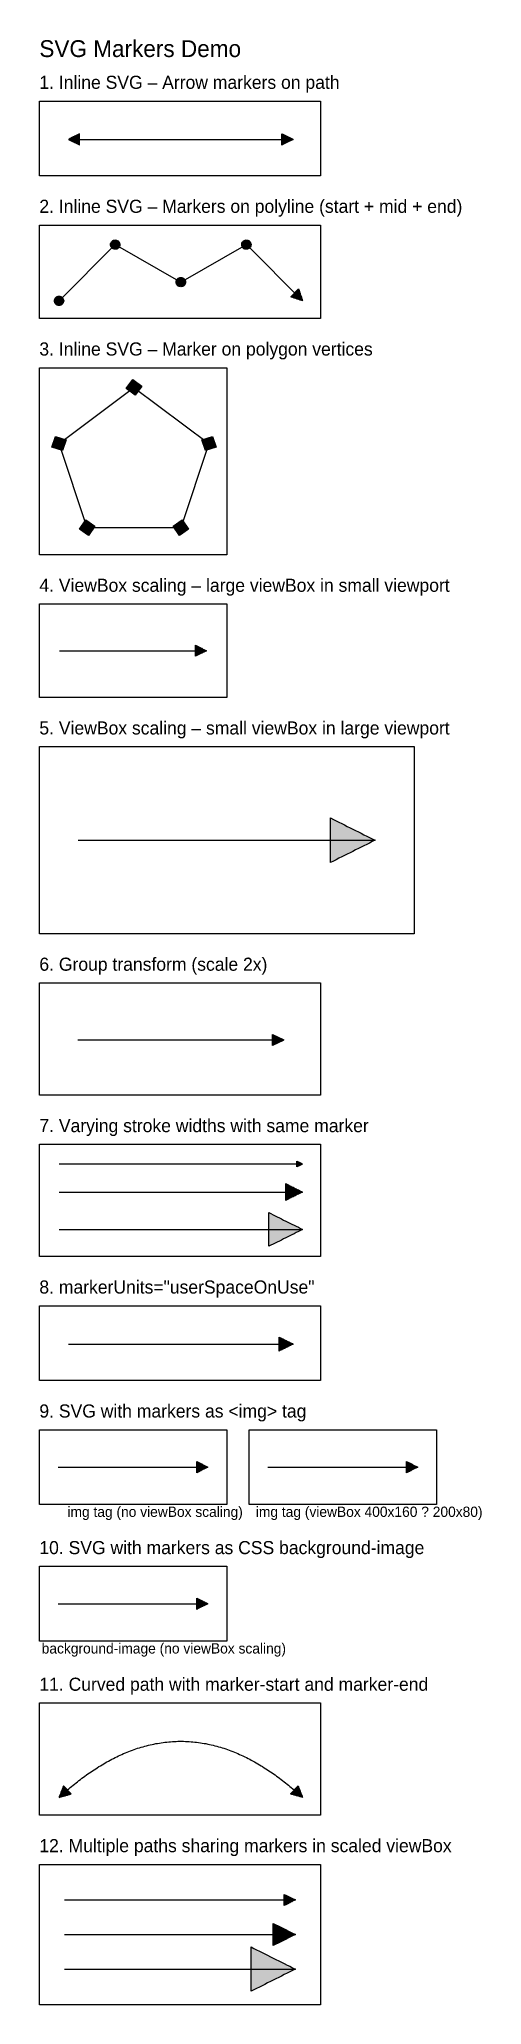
# Model space of a CAD drawing. Extents: x 0 to 472, y 4 to 2104.
import ezdxf

# ---------------------------------------------------------------- set-up
doc = ezdxf.new("R2010")
doc.units = 0

msp = doc.modelspace()

# ---------------------------------------------------------------- hatches: boundary and pattern name
at = {"true_color": 0x4682b4}
for points in [[(43, 2003), (42.2, 2002.6), (41.5, 2002.2), (40.8, 2001.9), (40, 2001.5), (39.2, 2001.1), (38.5, 2000.8), (37.7, 2000.4), (37, 2000), (36.2, 1999.6), (35.5, 1999.2), (34.8, 1998.9), (34, 1998.5), (33.2, 1998.1), (32.5, 1997.8), (31.8, 1997.4), (31, 1997), (31.8, 1996.6), (32.5, 1996.2), (33.2, 1995.9), (34, 1995.5), (34.8, 1995.1), (35.5, 1994.8), (36.2, 1994.4), (37, 1994), (37.7, 1993.6), (38.5, 1993.2), (39.2, 1992.9), (40, 1992.5), (40.8, 1992.1), (41.5, 1991.8), (42.2, 1991.4), (43, 1991)], [(259, 2003), (259.8, 2002.6), (260.5, 2002.2), (261.2, 2001.9), (262, 2001.5), (262.8, 2001.1), (263.5, 2000.8), (264.2, 2000.4), (265, 2000), (265.7, 1999.6), (266.5, 1999.2), (267.2, 1998.9), (268, 1998.5), (268.8, 1998.1), (269.5, 1997.8), (270.2, 1997.4), (271, 1997), (270.2, 1996.6), (269.5, 1996.2), (268.8, 1995.9), (268, 1995.5), (267.2, 1995.1), (266.5, 1994.8), (265.7, 1994.4), (265, 1994), (264.2, 1993.6), (263.5, 1993.2), (262.8, 1992.9), (262, 1992.5), (261.2, 1992.1), (260.5, 1991.8), (259.8, 1991.4), (259, 1991)]]:
    msp.add_hatch(color=256, dxfattribs=at).paths.add_polyline_path(points, flags=0)
at = {"true_color": 0xdc143c}
for points in [[(85.9, 1885.3), (86, 1884.3), (85.9, 1883.3), (85.5, 1882.4), (85, 1881.5), (84.4, 1880.8), (83.6, 1880.2), (82.7, 1879.8), (81.8, 1879.6), (80.8, 1879.5), (79.8, 1879.6), (78.9, 1880), (78, 1880.5), (77.3, 1881.1), (76.7, 1881.9), (76.3, 1882.8), (76.1, 1883.7), (76, 1884.7), (76.1, 1885.7), (76.5, 1886.6), (77, 1887.5), (77.6, 1888.2), (78.4, 1888.8), (79.3, 1889.2), (80.2, 1889.4), (81.2, 1889.5), (82.2, 1889.4), (83.1, 1889), (84, 1888.5), (84.7, 1887.9), (85.3, 1887.1), (85.7, 1886.2)], [(225.9, 1883.7), (225.7, 1882.8), (225.3, 1881.9), (224.7, 1881.1), (224, 1880.5), (223.1, 1880), (222.2, 1879.6), (221.2, 1879.5), (220.2, 1879.6), (219.3, 1879.8), (218.4, 1880.2), (217.6, 1880.8), (217, 1881.5), (216.5, 1882.4), (216.1, 1883.3), (216, 1884.3), (216.1, 1885.3), (216.3, 1886.2), (216.7, 1887.1), (217.3, 1887.9), (218, 1888.5), (218.9, 1889), (219.8, 1889.4), (220.8, 1889.5), (221.8, 1889.4), (222.7, 1889.2), (223.6, 1888.8), (224.4, 1888.2), (225, 1887.5), (225.5, 1886.6), (225.9, 1885.7), (226, 1884.7)], [(156, 1844.5), (155.9, 1843.5), (155.6, 1842.6), (155.2, 1841.7), (154.5, 1841), (153.8, 1840.3), (152.9, 1839.9), (152, 1839.6), (151, 1839.5), (150, 1839.6), (149.1, 1839.9), (148.2, 1840.3), (147.5, 1841), (146.8, 1841.7), (146.4, 1842.6), (146.1, 1843.5), (146, 1844.5), (146.1, 1845.5), (146.4, 1846.4), (146.8, 1847.3), (147.5, 1848), (148.2, 1848.7), (149.1, 1849.1), (150, 1849.4), (151, 1849.5), (152, 1849.4), (152.9, 1849.1), (153.8, 1848.7), (154.5, 1848), (155.2, 1847.3), (155.6, 1846.4), (155.9, 1845.5)], [(24.5, 1828), (25.2, 1827.3), (25.6, 1826.4), (25.9, 1825.5), (26, 1824.5), (25.9, 1823.5), (25.6, 1822.6), (25.2, 1821.7), (24.5, 1821), (23.8, 1820.3), (22.9, 1819.9), (22, 1819.6), (21, 1819.5), (20, 1819.6), (19.1, 1819.9), (18.2, 1820.3), (17.5, 1821), (16.8, 1821.7), (16.4, 1822.6), (16.1, 1823.5), (16, 1824.5), (16.1, 1825.5), (16.4, 1826.4), (16.8, 1827.3), (17.5, 1828), (18.2, 1828.7), (19.1, 1829.1), (20, 1829.4), (21, 1829.5), (22, 1829.4), (22.9, 1829.1), (23.8, 1828.7)], [(276.8, 1837.2), (277, 1836.4), (277.3, 1835.6), (277.6, 1834.8), (277.8, 1834), (278.1, 1833.3), (278.3, 1832.5), (278.6, 1831.7), (278.9, 1830.9), (279.1, 1830.1), (279.4, 1829.3), (279.7, 1828.5), (279.9, 1827.7), (280.2, 1826.9), (280.5, 1826.1), (280.7, 1825.3), (281, 1824.5), (280.2, 1824.8), (279.4, 1825), (278.6, 1825.3), (277.8, 1825.6), (277, 1825.8), (276.2, 1826.1), (275.4, 1826.4), (274.6, 1826.6), (273.8, 1826.9), (273, 1827.2), (272.2, 1827.4), (271.5, 1827.7), (270.7, 1827.9), (269.9, 1828.2), (269.1, 1828.5), (268.3, 1828.7)]]:
    msp.add_hatch(color=256, dxfattribs=at).paths.add_polyline_path(points, flags=0)
at = {"true_color": 0xff8c00}
for points in [[(99.8, 1740.4), (109.4, 1733.2), (102.2, 1723.6), (92.6, 1730.8)], [(13.4, 1668.2), (17.2, 1679.6), (28.6, 1675.8), (24.8, 1664.4)], [(184.8, 1679.6), (188.6, 1668.2), (177.2, 1664.4), (173.4, 1675.8)], [(52.5, 1573.7), (42.7, 1580.5), (49.5, 1590.3), (59.3, 1583.5)], [(159.3, 1580.5), (149.5, 1573.7), (142.7, 1583.5), (152.5, 1590.3)]]:
    msp.add_hatch(color=256, dxfattribs=at).paths.add_polyline_path(points, flags=0)
at = {"true_color": 0x008000}
msp.add_hatch(color=256, dxfattribs=at).paths.add_polyline_path([(166.6, 1456.4), (167.4, 1456), (168.1, 1455.6), (168.8, 1455.3), (169.6, 1454.9), (170.3, 1454.5), (171, 1454.2), (171.8, 1453.8), (172.5, 1453.4), (173.3, 1453.1), (174, 1452.7), (174.7, 1452.3), (175.5, 1452), (176.2, 1451.6), (176.9, 1451.2), (177.7, 1450.9), (178.4, 1450.5), (177.7, 1450.1), (176.9, 1449.8), (176.2, 1449.4), (175.5, 1449), (174.7, 1448.7), (174, 1448.3), (173.3, 1447.9), (172.5, 1447.6), (171.8, 1447.2), (171, 1446.8), (170.3, 1446.5), (169.6, 1446.1), (168.8, 1445.7), (168.1, 1445.4), (167.4, 1445), (166.6, 1444.6)], flags=0)
at = {"true_color": 0x800080}
msp.add_hatch(color=256, dxfattribs=at).paths.add_polyline_path([(310.9, 1271.8), (313.9, 1270.3), (316.8, 1268.8), (319.8, 1267.3), (322.8, 1265.8), (325.7, 1264.3), (328.7, 1262.8), (331.7, 1261.4), (334.6, 1259.9), (337.6, 1258.4), (340.6, 1256.9), (343.6, 1255.4), (346.5, 1253.9), (349.5, 1252.5), (352.5, 1251), (355.4, 1249.5), (358.4, 1248), (355.4, 1246.5), (352.5, 1245), (349.5, 1243.5), (346.5, 1242.1), (343.6, 1240.6), (340.6, 1239.1), (337.6, 1237.6), (334.6, 1236.1), (331.7, 1234.6), (328.7, 1233.1), (325.7, 1231.7), (322.8, 1230.2), (319.8, 1228.7), (316.8, 1227.2), (313.9, 1225.7), (310.9, 1224.2)], flags=0)
at = {"true_color": 0x008080}
msp.add_hatch(color=256, dxfattribs=at).paths.add_polyline_path([(249, 1040.5), (249.8, 1040.1), (250.5, 1039.8), (251.2, 1039.4), (252, 1039), (252.8, 1038.6), (253.5, 1038.2), (254.2, 1037.9), (255, 1037.5), (255.7, 1037.1), (256.5, 1036.8), (257.2, 1036.4), (258, 1036), (258.8, 1035.6), (259.5, 1035.3), (260.2, 1034.9), (261, 1034.5), (260.2, 1034.1), (259.5, 1033.7), (258.8, 1033.4), (258, 1033), (257.2, 1032.6), (256.5, 1032.3), (255.7, 1031.9), (255, 1031.5), (254.2, 1031.1), (253.5, 1030.7), (252.8, 1030.4), (252, 1030), (251.2, 1029.6), (250.5, 1029.3), (249.8, 1028.9), (249, 1028.5)], flags=0)
at = {"true_color": 0x000000}
for points in [[(275, 905), (275.4, 904.8), (275.8, 904.6), (276.1, 904.4), (276.5, 904.2), (276.9, 904.1), (277.2, 903.9), (277.6, 903.7), (278, 903.5), (278.4, 903.3), (278.7, 903.1), (279.1, 902.9), (279.5, 902.8), (279.9, 902.6), (280.2, 902.4), (280.6, 902.2), (281, 902), (280.6, 901.8), (280.2, 901.6), (279.9, 901.4), (279.5, 901.2), (279.1, 901.1), (278.7, 900.9), (278.4, 900.7), (278, 900.5), (277.6, 900.3), (277.2, 900.1), (276.9, 899.9), (276.5, 899.8), (276.1, 899.6), (275.8, 899.4), (275.4, 899.2), (275, 899)], [(263, 881), (264.1, 880.4), (265.2, 879.9), (266.4, 879.3), (267.5, 878.8), (268.6, 878.2), (269.7, 877.6), (270.9, 877.1), (272, 876.5), (273.1, 875.9), (274.2, 875.4), (275.4, 874.8), (276.5, 874.2), (277.6, 873.7), (278.7, 873.1), (279.9, 872.6), (281, 872), (279.9, 871.4), (278.7, 870.9), (277.6, 870.3), (276.5, 869.8), (275.4, 869.2), (274.2, 868.6), (273.1, 868.1), (272, 867.5), (270.9, 866.9), (269.7, 866.4), (268.6, 865.8), (267.5, 865.3), (266.4, 864.7), (265.2, 864.1), (264.1, 863.6), (263, 863)], [(245, 850), (247.2, 848.9), (249.5, 847.8), (251.8, 846.6), (254, 845.5), (256.2, 844.4), (258.5, 843.2), (260.7, 842.1), (263, 841), (265.2, 839.9), (267.5, 838.8), (269.7, 837.6), (272, 836.5), (274.2, 835.4), (276.5, 834.3), (278.7, 833.1), (281, 832), (278.7, 830.9), (276.5, 829.7), (274.2, 828.6), (272, 827.5), (269.7, 826.4), (267.5, 825.3), (265.2, 824.1), (263, 823), (260.7, 821.9), (258.5, 820.7), (256.2, 819.6), (254, 818.5), (251.8, 817.4), (249.5, 816.3), (247.2, 815.1), (245, 814)]]:
    msp.add_hatch(color=256, dxfattribs=at).paths.add_polyline_path(points, flags=0)
at = {"true_color": 0x000080}
msp.add_hatch(color=256, dxfattribs=at).paths.add_polyline_path([(256, 717), (256.9, 716.5), (257.9, 716.1), (258.8, 715.6), (259.8, 715.1), (260.7, 714.7), (261.6, 714.2), (262.6, 713.7), (263.5, 713.2), (264.4, 712.8), (265.4, 712.3), (266.3, 711.8), (267.2, 711.4), (268.2, 710.9), (269.1, 710.4), (270.1, 710), (271, 709.5), (270.1, 709), (269.1, 708.6), (268.2, 708.1), (267.2, 707.6), (266.3, 707.2), (265.4, 706.7), (264.4, 706.2), (263.5, 705.8), (262.6, 705.3), (261.6, 704.8), (260.7, 704.3), (259.8, 703.9), (258.8, 703.4), (257.9, 702.9), (256.9, 702.5), (256, 702)], flags=0)
at = {"true_color": 0xe53935}
msp.add_hatch(color=256, dxfattribs=at).paths.add_polyline_path([(168, 584), (168.8, 583.6), (169.5, 583.2), (170.2, 582.9), (171, 582.5), (171.8, 582.1), (172.5, 581.8), (173.2, 581.4), (174, 581), (174.7, 580.6), (175.5, 580.2), (176.2, 579.9), (177, 579.5), (177.8, 579.1), (178.5, 578.8), (179.2, 578.4), (180, 578), (179.2, 577.6), (178.5, 577.2), (177.8, 576.9), (177, 576.5), (176.2, 576.1), (175.5, 575.8), (174.7, 575.4), (174, 575), (173.2, 574.6), (172.5, 574.2), (171.8, 573.9), (171, 573.5), (170.2, 573.1), (169.5, 572.8), (168.8, 572.4), (168, 572)], flags=0)
at = {"true_color": 0x1e88e5}
msp.add_hatch(color=256, dxfattribs=at).paths.add_polyline_path([(392, 584), (392.8, 583.6), (393.5, 583.2), (394.2, 582.9), (395, 582.5), (395.8, 582.1), (396.5, 581.8), (397.2, 581.4), (398, 581), (398.7, 580.6), (399.5, 580.2), (400.2, 579.9), (401, 579.5), (401.8, 579.1), (402.5, 578.8), (403.2, 578.4), (404, 578), (403.2, 577.6), (402.5, 577.2), (401.8, 576.9), (401, 576.5), (400.2, 576.1), (399.5, 575.8), (398.7, 575.4), (398, 575), (397.2, 574.6), (396.5, 574.2), (395.8, 573.9), (395, 573.5), (394.2, 573.1), (393.5, 572.8), (392.8, 572.4), (392, 572)], flags=0)
at = {"true_color": 0x43a047}
msp.add_hatch(color=256, dxfattribs=at).paths.add_polyline_path([(168, 438), (168.8, 437.6), (169.5, 437.2), (170.2, 436.9), (171, 436.5), (171.8, 436.1), (172.5, 435.8), (173.2, 435.4), (174, 435), (174.7, 434.6), (175.5, 434.2), (176.2, 433.9), (177, 433.5), (177.8, 433.1), (178.5, 432.8), (179.2, 432.4), (180, 432), (179.2, 431.6), (178.5, 431.2), (177.8, 430.9), (177, 430.5), (176.2, 430.1), (175.5, 429.8), (174.7, 429.4), (174, 429), (173.2, 428.6), (172.5, 428.2), (171.8, 427.9), (171, 427.5), (170.2, 427.1), (169.5, 426.8), (168.8, 426.4), (168, 426)], flags=0)
at = {"true_color": 0xe91e63}
for points in [[(25.8, 237.5), (25.5, 236.8), (25.2, 236), (24.9, 235.2), (24.6, 234.4), (24.3, 233.6), (24, 232.8), (23.7, 232.1), (23.4, 231.3), (23.1, 230.5), (22.8, 229.7), (22.5, 228.9), (22.2, 228.1), (21.9, 227.4), (21.6, 226.6), (21.3, 225.8), (21, 225), (21.8, 225.2), (22.6, 225.5), (23.4, 225.7), (24.2, 225.9), (25, 226.2), (25.8, 226.4), (26.6, 226.6), (27.4, 226.8), (28.3, 227.1), (29.1, 227.3), (29.9, 227.5), (30.7, 227.8), (31.5, 228), (32.3, 228.2), (33.1, 228.5), (33.9, 228.7)], [(276.2, 237.5), (276.5, 236.8), (276.8, 236), (277.1, 235.2), (277.4, 234.4), (277.7, 233.6), (278, 232.8), (278.3, 232.1), (278.6, 231.3), (278.9, 230.5), (279.2, 229.7), (279.5, 228.9), (279.8, 228.1), (280.1, 227.4), (280.4, 226.6), (280.7, 225.8), (281, 225), (280.2, 225.2), (279.4, 225.5), (278.6, 225.7), (277.8, 225.9), (277, 226.2), (276.2, 226.4), (275.4, 226.6), (274.6, 226.8), (273.7, 227.1), (272.9, 227.3), (272.1, 227.5), (271.3, 227.8), (270.5, 228), (269.7, 228.2), (268.9, 228.5), (268.1, 228.7)]]:
    msp.add_hatch(color=256, dxfattribs=at).paths.add_polyline_path(points, flags=0)
at = {"true_color": 0xff5722}
for points in [[(261.5, 121.4), (262.2, 121), (263, 120.7), (263.7, 120.3), (264.5, 119.9), (265.2, 119.6), (265.9, 119.2), (266.7, 118.8), (267.4, 118.5), (268.2, 118.1), (268.9, 117.7), (269.6, 117.3), (270.4, 117), (271.1, 116.6), (271.9, 116.2), (272.6, 115.9), (273.3, 115.5), (272.6, 115.1), (271.9, 114.8), (271.1, 114.4), (270.4, 114), (269.6, 113.6), (268.9, 113.3), (268.2, 112.9), (267.4, 112.5), (266.7, 112.2), (265.9, 111.8), (265.2, 111.4), (264.5, 111.1), (263.7, 110.7), (263, 110.3), (262.2, 109.9), (261.5, 109.6)], [(249.7, 90.3), (251.1, 89.6), (252.6, 88.9), (254.1, 88.1), (255.6, 87.4), (257.1, 86.6), (258.5, 85.9), (260, 85.2), (261.5, 84.4), (263, 83.7), (264.5, 82.9), (265.9, 82.2), (267.4, 81.5), (268.9, 80.7), (270.4, 80), (271.9, 79.2), (273.3, 78.5), (271.9, 77.8), (270.4, 77), (268.9, 76.3), (267.4, 75.5), (265.9, 74.8), (264.5, 74.1), (263, 73.3), (261.5, 72.6), (260, 71.8), (258.5, 71.1), (257.1, 70.4), (255.6, 69.6), (254.1, 68.9), (252.6, 68.1), (251.1, 67.4), (249.7, 66.7)], [(226, 65.2), (228.9, 63.7), (231.9, 62.2), (234.9, 60.7), (237.8, 59.3), (240.8, 57.8), (243.7, 56.3), (246.7, 54.8), (249.7, 53.3), (252.6, 51.9), (255.6, 50.4), (258.5, 48.9), (261.5, 47.4), (264.5, 45.9), (267.4, 44.5), (270.4, 43), (273.3, 41.5), (270.4, 40), (267.4, 38.5), (264.5, 37.1), (261.5, 35.6), (258.5, 34.1), (255.6, 32.6), (252.6, 31.1), (249.7, 29.7), (246.7, 28.2), (243.7, 26.7), (240.8, 25.2), (237.8, 23.7), (234.9, 22.3), (231.9, 20.8), (228.9, 19.3), (226, 17.8)]]:
    msp.add_hatch(color=256, dxfattribs=at).paths.add_polyline_path(points, flags=0)

# ---------------------------------------------------------------- linework, layer by layer
at = {"true_color": 0xcccccc}
for points in [[(0, 2038), (300, 2038), (300, 1958), (0, 1958)], [(0, 1905.5), (300, 1905.5), (300, 1805.5), (0, 1805.5)], [(0, 1753), (200, 1753), (200, 1553), (0, 1553)], [(0, 1500.5), (200, 1500.5), (200, 1400.5), (0, 1400.5)], [(0, 1348), (400, 1348), (400, 1148), (0, 1148)], [(0, 1095.5), (300, 1095.5), (300, 975.5), (0, 975.5)], [(0, 923), (300, 923), (300, 803), (0, 803)], [(0, 750.5), (300, 750.5), (300, 670.5), (0, 670.5)], [(0, 618), (200, 618), (200, 538), (0, 538)], [(224, 618), (424, 618), (424, 538), (224, 538)], [(0, 472), (200, 472), (200, 392), (0, 392)], [(0, 326), (300, 326), (300, 206), (0, 206)], [(0, 153.5), (300, 153.5), (300, 3.5), (0, 3.5)]]:
    msp.add_lwpolyline(points, close=True, dxfattribs=at)
at = {"true_color": 0x4682b4}
for points in [[(43, 2003), (42.2, 2002.6), (41.5, 2002.2), (40.8, 2001.9), (40, 2001.5), (39.2, 2001.1), (38.5, 2000.8), (37.7, 2000.4), (37, 2000), (36.2, 1999.6), (35.5, 1999.2), (34.8, 1998.9), (34, 1998.5), (33.2, 1998.1), (32.5, 1997.8), (31.8, 1997.4), (31, 1997), (31.8, 1996.6), (32.5, 1996.2), (33.2, 1995.9), (34, 1995.5), (34.8, 1995.1), (35.5, 1994.8), (36.2, 1994.4), (37, 1994), (37.7, 1993.6), (38.5, 1993.2), (39.2, 1992.9), (40, 1992.5), (40.8, 1992.1), (41.5, 1991.8), (42.2, 1991.4), (43, 1991)], [(259, 2003), (259.8, 2002.6), (260.5, 2002.2), (261.2, 2001.9), (262, 2001.5), (262.8, 2001.1), (263.5, 2000.8), (264.2, 2000.4), (265, 2000), (265.7, 1999.6), (266.5, 1999.2), (267.2, 1998.9), (268, 1998.5), (268.8, 1998.1), (269.5, 1997.8), (270.2, 1997.4), (271, 1997), (270.2, 1996.6), (269.5, 1996.2), (268.8, 1995.9), (268, 1995.5), (267.2, 1995.1), (266.5, 1994.8), (265.7, 1994.4), (265, 1994), (264.2, 1993.6), (263.5, 1993.2), (262.8, 1992.9), (262, 1992.5), (261.2, 1992.1), (260.5, 1991.8), (259.8, 1991.4), (259, 1991)]]:
    msp.add_lwpolyline(points, close=True, dxfattribs=at)
msp.add_lwpolyline([(31, 1997), (271, 1997)], dxfattribs=at)
at = {"true_color": 0xdc143c}
msp.add_lwpolyline([(21, 1824.5), (81, 1884.5), (151, 1844.5), (221, 1884.5), (281, 1824.5)], dxfattribs=at)
for points in [[(85.9, 1885.3), (86, 1884.3), (85.9, 1883.3), (85.5, 1882.4), (85, 1881.5), (84.4, 1880.8), (83.6, 1880.2), (82.7, 1879.8), (81.8, 1879.6), (80.8, 1879.5), (79.8, 1879.6), (78.9, 1880), (78, 1880.5), (77.3, 1881.1), (76.7, 1881.9), (76.3, 1882.8), (76.1, 1883.7), (76, 1884.7), (76.1, 1885.7), (76.5, 1886.6), (77, 1887.5), (77.6, 1888.2), (78.4, 1888.8), (79.3, 1889.2), (80.2, 1889.4), (81.2, 1889.5), (82.2, 1889.4), (83.1, 1889), (84, 1888.5), (84.7, 1887.9), (85.3, 1887.1), (85.7, 1886.2)], [(225.9, 1883.7), (225.7, 1882.8), (225.3, 1881.9), (224.7, 1881.1), (224, 1880.5), (223.1, 1880), (222.2, 1879.6), (221.2, 1879.5), (220.2, 1879.6), (219.3, 1879.8), (218.4, 1880.2), (217.6, 1880.8), (217, 1881.5), (216.5, 1882.4), (216.1, 1883.3), (216, 1884.3), (216.1, 1885.3), (216.3, 1886.2), (216.7, 1887.1), (217.3, 1887.9), (218, 1888.5), (218.9, 1889), (219.8, 1889.4), (220.8, 1889.5), (221.8, 1889.4), (222.7, 1889.2), (223.6, 1888.8), (224.4, 1888.2), (225, 1887.5), (225.5, 1886.6), (225.9, 1885.7), (226, 1884.7)], [(156, 1844.5), (155.9, 1843.5), (155.6, 1842.6), (155.2, 1841.7), (154.5, 1841), (153.8, 1840.3), (152.9, 1839.9), (152, 1839.6), (151, 1839.5), (150, 1839.6), (149.1, 1839.9), (148.2, 1840.3), (147.5, 1841), (146.8, 1841.7), (146.4, 1842.6), (146.1, 1843.5), (146, 1844.5), (146.1, 1845.5), (146.4, 1846.4), (146.8, 1847.3), (147.5, 1848), (148.2, 1848.7), (149.1, 1849.1), (150, 1849.4), (151, 1849.5), (152, 1849.4), (152.9, 1849.1), (153.8, 1848.7), (154.5, 1848), (155.2, 1847.3), (155.6, 1846.4), (155.9, 1845.5)], [(24.5, 1828), (25.2, 1827.3), (25.6, 1826.4), (25.9, 1825.5), (26, 1824.5), (25.9, 1823.5), (25.6, 1822.6), (25.2, 1821.7), (24.5, 1821), (23.8, 1820.3), (22.9, 1819.9), (22, 1819.6), (21, 1819.5), (20, 1819.6), (19.1, 1819.9), (18.2, 1820.3), (17.5, 1821), (16.8, 1821.7), (16.4, 1822.6), (16.1, 1823.5), (16, 1824.5), (16.1, 1825.5), (16.4, 1826.4), (16.8, 1827.3), (17.5, 1828), (18.2, 1828.7), (19.1, 1829.1), (20, 1829.4), (21, 1829.5), (22, 1829.4), (22.9, 1829.1), (23.8, 1828.7)], [(276.8, 1837.2), (277, 1836.4), (277.3, 1835.6), (277.6, 1834.8), (277.8, 1834), (278.1, 1833.3), (278.3, 1832.5), (278.6, 1831.7), (278.9, 1830.9), (279.1, 1830.1), (279.4, 1829.3), (279.7, 1828.5), (279.9, 1827.7), (280.2, 1826.9), (280.5, 1826.1), (280.7, 1825.3), (281, 1824.5), (280.2, 1824.8), (279.4, 1825), (278.6, 1825.3), (277.8, 1825.6), (277, 1825.8), (276.2, 1826.1), (275.4, 1826.4), (274.6, 1826.6), (273.8, 1826.9), (273, 1827.2), (272.2, 1827.4), (271.5, 1827.7), (270.7, 1827.9), (269.9, 1828.2), (269.1, 1828.5), (268.3, 1828.7)]]:
    msp.add_lwpolyline(points, close=True, dxfattribs=at)
at = {"true_color": 0xff8c00}
for points in [[(101, 1732), (181, 1672), (151, 1582), (51, 1582), (21, 1672)], [(99.8, 1740.4), (109.4, 1733.2), (102.2, 1723.6), (92.6, 1730.8)], [(13.4, 1668.2), (17.2, 1679.6), (28.6, 1675.8), (24.8, 1664.4)], [(184.8, 1679.6), (188.6, 1668.2), (177.2, 1664.4), (173.4, 1675.8)], [(52.5, 1573.7), (42.7, 1580.5), (49.5, 1590.3), (59.3, 1583.5)], [(159.3, 1580.5), (149.5, 1573.7), (142.7, 1583.5), (152.5, 1590.3)]]:
    msp.add_lwpolyline(points, close=True, dxfattribs=at)
at = {"true_color": 0x008000}
msp.add_lwpolyline([(21.6, 1450.5), (178.4, 1450.5)], dxfattribs=at)
msp.add_lwpolyline([(166.6, 1456.4), (167.4, 1456), (168.1, 1455.6), (168.8, 1455.3), (169.6, 1454.9), (170.3, 1454.5), (171, 1454.2), (171.8, 1453.8), (172.5, 1453.4), (173.3, 1453.1), (174, 1452.7), (174.7, 1452.3), (175.5, 1452), (176.2, 1451.6), (176.9, 1451.2), (177.7, 1450.9), (178.4, 1450.5), (177.7, 1450.1), (176.9, 1449.8), (176.2, 1449.4), (175.5, 1449), (174.7, 1448.7), (174, 1448.3), (173.3, 1447.9), (172.5, 1447.6), (171.8, 1447.2), (171, 1446.8), (170.3, 1446.5), (169.6, 1446.1), (168.8, 1445.7), (168.1, 1445.4), (167.4, 1445), (166.6, 1444.6)], close=True, dxfattribs=at)
at = {"true_color": 0x800080}
msp.add_lwpolyline([(310.9, 1271.8), (313.9, 1270.3), (316.8, 1268.8), (319.8, 1267.3), (322.8, 1265.8), (325.7, 1264.3), (328.7, 1262.8), (331.7, 1261.4), (334.6, 1259.9), (337.6, 1258.4), (340.6, 1256.9), (343.6, 1255.4), (346.5, 1253.9), (349.5, 1252.5), (352.5, 1251), (355.4, 1249.5), (358.4, 1248), (355.4, 1246.5), (352.5, 1245), (349.5, 1243.5), (346.5, 1242.1), (343.6, 1240.6), (340.6, 1239.1), (337.6, 1237.6), (334.6, 1236.1), (331.7, 1234.6), (328.7, 1233.1), (325.7, 1231.7), (322.8, 1230.2), (319.8, 1228.7), (316.8, 1227.2), (313.9, 1225.7), (310.9, 1224.2)], close=True, dxfattribs=at)
msp.add_lwpolyline([(41.6, 1248), (358.4, 1248)], dxfattribs=at)
at = {"true_color": 0x008080}
msp.add_lwpolyline([(41, 1034.5), (261, 1034.5)], dxfattribs=at)
msp.add_lwpolyline([(249, 1040.5), (249.8, 1040.1), (250.5, 1039.8), (251.2, 1039.4), (252, 1039), (252.8, 1038.6), (253.5, 1038.2), (254.2, 1037.9), (255, 1037.5), (255.7, 1037.1), (256.5, 1036.8), (257.2, 1036.4), (258, 1036), (258.8, 1035.6), (259.5, 1035.3), (260.2, 1034.9), (261, 1034.5), (260.2, 1034.1), (259.5, 1033.7), (258.8, 1033.4), (258, 1033), (257.2, 1032.6), (256.5, 1032.3), (255.7, 1031.9), (255, 1031.5), (254.2, 1031.1), (253.5, 1030.7), (252.8, 1030.4), (252, 1030), (251.2, 1029.6), (250.5, 1029.3), (249.8, 1028.9), (249, 1028.5)], close=True, dxfattribs=at)
at = {"true_color": 0x000000}
for points in [[(275, 905), (275.4, 904.8), (275.8, 904.6), (276.1, 904.4), (276.5, 904.2), (276.9, 904.1), (277.2, 903.9), (277.6, 903.7), (278, 903.5), (278.4, 903.3), (278.7, 903.1), (279.1, 902.9), (279.5, 902.8), (279.9, 902.6), (280.2, 902.4), (280.6, 902.2), (281, 902), (280.6, 901.8), (280.2, 901.6), (279.9, 901.4), (279.5, 901.2), (279.1, 901.1), (278.7, 900.9), (278.4, 900.7), (278, 900.5), (277.6, 900.3), (277.2, 900.1), (276.9, 899.9), (276.5, 899.8), (276.1, 899.6), (275.8, 899.4), (275.4, 899.2), (275, 899)], [(263, 881), (264.1, 880.4), (265.2, 879.9), (266.4, 879.3), (267.5, 878.8), (268.6, 878.2), (269.7, 877.6), (270.9, 877.1), (272, 876.5), (273.1, 875.9), (274.2, 875.4), (275.4, 874.8), (276.5, 874.2), (277.6, 873.7), (278.7, 873.1), (279.9, 872.6), (281, 872), (279.9, 871.4), (278.7, 870.9), (277.6, 870.3), (276.5, 869.8), (275.4, 869.2), (274.2, 868.6), (273.1, 868.1), (272, 867.5), (270.9, 866.9), (269.7, 866.4), (268.6, 865.8), (267.5, 865.3), (266.4, 864.7), (265.2, 864.1), (264.1, 863.6), (263, 863)], [(245, 850), (247.2, 848.9), (249.5, 847.8), (251.8, 846.6), (254, 845.5), (256.2, 844.4), (258.5, 843.2), (260.7, 842.1), (263, 841), (265.2, 839.9), (267.5, 838.8), (269.7, 837.6), (272, 836.5), (274.2, 835.4), (276.5, 834.3), (278.7, 833.1), (281, 832), (278.7, 830.9), (276.5, 829.7), (274.2, 828.6), (272, 827.5), (269.7, 826.4), (267.5, 825.3), (265.2, 824.1), (263, 823), (260.7, 821.9), (258.5, 820.7), (256.2, 819.6), (254, 818.5), (251.8, 817.4), (249.5, 816.3), (247.2, 815.1), (245, 814)]]:
    msp.add_lwpolyline(points, close=True, dxfattribs=at)
for points in [[(21, 902), (281, 902)], [(21, 872), (281, 872)], [(21, 832), (281, 832)]]:
    msp.add_lwpolyline(points, dxfattribs=at)
at = {"true_color": 0x000080}
msp.add_lwpolyline([(256, 717), (256.9, 716.5), (257.9, 716.1), (258.8, 715.6), (259.8, 715.1), (260.7, 714.7), (261.6, 714.2), (262.6, 713.7), (263.5, 713.2), (264.4, 712.8), (265.4, 712.3), (266.3, 711.8), (267.2, 711.4), (268.2, 710.9), (269.1, 710.4), (270.1, 710), (271, 709.5), (270.1, 709), (269.1, 708.6), (268.2, 708.1), (267.2, 707.6), (266.3, 707.2), (265.4, 706.7), (264.4, 706.2), (263.5, 705.8), (262.6, 705.3), (261.6, 704.8), (260.7, 704.3), (259.8, 703.9), (258.8, 703.4), (257.9, 702.9), (256.9, 702.5), (256, 702)], close=True, dxfattribs=at)
msp.add_lwpolyline([(31, 709.5), (271, 709.5)], dxfattribs=at)
at = {"true_color": 0xe53935}
msp.add_lwpolyline([(20, 578), (180, 578)], dxfattribs=at)
msp.add_lwpolyline([(168, 584), (168.8, 583.6), (169.5, 583.2), (170.2, 582.9), (171, 582.5), (171.8, 582.1), (172.5, 581.8), (173.2, 581.4), (174, 581), (174.7, 580.6), (175.5, 580.2), (176.2, 579.9), (177, 579.5), (177.8, 579.1), (178.5, 578.8), (179.2, 578.4), (180, 578), (179.2, 577.6), (178.5, 577.2), (177.8, 576.9), (177, 576.5), (176.2, 576.1), (175.5, 575.8), (174.7, 575.4), (174, 575), (173.2, 574.6), (172.5, 574.2), (171.8, 573.9), (171, 573.5), (170.2, 573.1), (169.5, 572.8), (168.8, 572.4), (168, 572)], close=True, dxfattribs=at)
at = {"true_color": 0x1e88e5}
msp.add_lwpolyline([(244, 578), (404, 578)], dxfattribs=at)
msp.add_lwpolyline([(392, 584), (392.8, 583.6), (393.5, 583.2), (394.2, 582.9), (395, 582.5), (395.8, 582.1), (396.5, 581.8), (397.2, 581.4), (398, 581), (398.7, 580.6), (399.5, 580.2), (400.2, 579.9), (401, 579.5), (401.8, 579.1), (402.5, 578.8), (403.2, 578.4), (404, 578), (403.2, 577.6), (402.5, 577.2), (401.8, 576.9), (401, 576.5), (400.2, 576.1), (399.5, 575.8), (398.7, 575.4), (398, 575), (397.2, 574.6), (396.5, 574.2), (395.8, 573.9), (395, 573.5), (394.2, 573.1), (393.5, 572.8), (392.8, 572.4), (392, 572)], close=True, dxfattribs=at)
at = {"true_color": 0x43a047}
msp.add_lwpolyline([(20, 432), (180, 432)], dxfattribs=at)
msp.add_lwpolyline([(168, 438), (168.8, 437.6), (169.5, 437.2), (170.2, 436.9), (171, 436.5), (171.8, 436.1), (172.5, 435.8), (173.2, 435.4), (174, 435), (174.7, 434.6), (175.5, 434.2), (176.2, 433.9), (177, 433.5), (177.8, 433.1), (178.5, 432.8), (179.2, 432.4), (180, 432), (179.2, 431.6), (178.5, 431.2), (177.8, 430.9), (177, 430.5), (176.2, 430.1), (175.5, 429.8), (174.7, 429.4), (174, 429), (173.2, 428.6), (172.5, 428.2), (171.8, 427.9), (171, 427.5), (170.2, 427.1), (169.5, 426.8), (168.8, 426.4), (168, 426)], close=True, dxfattribs=at)
at = {"true_color": 0xe91e63}
msp.add_lwpolyline([(21, 225), (22.5, 226.3), (23.9, 227.7), (25.4, 229), (26.9, 230.3), (28.4, 231.7), (29.9, 233), (31.5, 234.3), (33, 235.5), (34.5, 236.8), (36, 238.1), (37.6, 239.3), (39.2, 240.6), (40.7, 241.8), (42.3, 243), (43.9, 244.3), (45.5, 245.5), (47.1, 246.7), (48.7, 247.8), (50.3, 249), (51.9, 250.2), (53.6, 251.3), (55.2, 252.4), (56.9, 253.5), (58.5, 254.6), (60.2, 255.7), (61.9, 256.8), (63.6, 257.9), (65.3, 258.9), (67, 259.9), (68.7, 261), (70.4, 261.9), (72.2, 262.9), (73.9, 263.9), (75.7, 264.8), (77.4, 265.8), (79.2, 266.7), (81, 267.6), (82.8, 268.5), (84.6, 269.3), (86.4, 270.2), (88.2, 271), (90, 271.8), (91.9, 272.6), (93.7, 273.3), (95.5, 274.1), (97.4, 274.8), (99.3, 275.5), (101.2, 276.2), (103, 276.8), (104.9, 277.5), (106.8, 278.1), (108.7, 278.7), (110.7, 279.2), (112.6, 279.8), (114.5, 280.3), (116.4, 280.8), (118.4, 281.2), (120.3, 281.7), (122.3, 282.1), (124.2, 282.5), (126.2, 282.8), (128.2, 283.1), (130.1, 283.5), (132.1, 283.7), (134.1, 284), (136.1, 284.2), (138.1, 284.4), (140, 284.6), (142, 284.7), (144, 284.8), (146, 284.9), (148, 285), (150, 285), (152, 285), (154, 285), (156, 284.9), (158, 284.8), (160, 284.7), (162, 284.6), (163.9, 284.4), (165.9, 284.2), (167.9, 284), (169.9, 283.7), (171.9, 283.5), (173.8, 283.1), (175.8, 282.8), (177.8, 282.5), (179.7, 282.1), (181.7, 281.7), (183.6, 281.2), (185.6, 280.8), (187.5, 280.3), (189.4, 279.8), (191.3, 279.2), (193.3, 278.7), (195.2, 278.1), (197.1, 277.5), (199, 276.8), (200.8, 276.2), (202.7, 275.5), (204.6, 274.8), (206.5, 274.1), (208.3, 273.3), (210.1, 272.6), (212, 271.8), (213.8, 271), (215.6, 270.2), (217.4, 269.3), (219.2, 268.5), (221, 267.6), (222.8, 266.7), (224.6, 265.8), (226.3, 264.8), (228.1, 263.9), (229.8, 262.9), (231.6, 261.9), (233.3, 261), (235, 259.9), (236.7, 258.9), (238.4, 257.9), (240.1, 256.8), (241.8, 255.7), (243.5, 254.6), (245.1, 253.5), (246.8, 252.4), (248.4, 251.3), (250.1, 250.2), (251.7, 249), (253.3, 247.8), (254.9, 246.7), (256.5, 245.5), (258.1, 244.3), (259.7, 243), (261.3, 241.8), (262.8, 240.6), (264.4, 239.3), (266, 238.1), (267.5, 236.8), (269, 235.5), (270.5, 234.3), (272.1, 233), (273.6, 231.7), (275.1, 230.3), (276.6, 229), (278.1, 227.7), (279.5, 226.3), (281, 225)], dxfattribs=at)
for points in [[(25.8, 237.5), (25.5, 236.8), (25.2, 236), (24.9, 235.2), (24.6, 234.4), (24.3, 233.6), (24, 232.8), (23.7, 232.1), (23.4, 231.3), (23.1, 230.5), (22.8, 229.7), (22.5, 228.9), (22.2, 228.1), (21.9, 227.4), (21.6, 226.6), (21.3, 225.8), (21, 225), (21.8, 225.2), (22.6, 225.5), (23.4, 225.7), (24.2, 225.9), (25, 226.2), (25.8, 226.4), (26.6, 226.6), (27.4, 226.8), (28.3, 227.1), (29.1, 227.3), (29.9, 227.5), (30.7, 227.8), (31.5, 228), (32.3, 228.2), (33.1, 228.5), (33.9, 228.7)], [(276.2, 237.5), (276.5, 236.8), (276.8, 236), (277.1, 235.2), (277.4, 234.4), (277.7, 233.6), (278, 232.8), (278.3, 232.1), (278.6, 231.3), (278.9, 230.5), (279.2, 229.7), (279.5, 228.9), (279.8, 228.1), (280.1, 227.4), (280.4, 226.6), (280.7, 225.8), (281, 225), (280.2, 225.2), (279.4, 225.5), (278.6, 225.7), (277.8, 225.9), (277, 226.2), (276.2, 226.4), (275.4, 226.6), (274.6, 226.8), (273.7, 227.1), (272.9, 227.3), (272.1, 227.5), (271.3, 227.8), (270.5, 228), (269.7, 228.2), (268.9, 228.5), (268.1, 228.7)]]:
    msp.add_lwpolyline(points, close=True, dxfattribs=at)
at = {"true_color": 0xff5722}
for points in [[(26.7, 115.5), (273.3, 115.5)], [(26.7, 78.5), (273.3, 78.5)], [(26.7, 41.5), (273.3, 41.5)]]:
    msp.add_lwpolyline(points, dxfattribs=at)
for points in [[(261.5, 121.4), (262.2, 121), (263, 120.7), (263.7, 120.3), (264.5, 119.9), (265.2, 119.6), (265.9, 119.2), (266.7, 118.8), (267.4, 118.5), (268.2, 118.1), (268.9, 117.7), (269.6, 117.3), (270.4, 117), (271.1, 116.6), (271.9, 116.2), (272.6, 115.9), (273.3, 115.5), (272.6, 115.1), (271.9, 114.8), (271.1, 114.4), (270.4, 114), (269.6, 113.6), (268.9, 113.3), (268.2, 112.9), (267.4, 112.5), (266.7, 112.2), (265.9, 111.8), (265.2, 111.4), (264.5, 111.1), (263.7, 110.7), (263, 110.3), (262.2, 109.9), (261.5, 109.6)], [(249.7, 90.3), (251.1, 89.6), (252.6, 88.9), (254.1, 88.1), (255.6, 87.4), (257.1, 86.6), (258.5, 85.9), (260, 85.2), (261.5, 84.4), (263, 83.7), (264.5, 82.9), (265.9, 82.2), (267.4, 81.5), (268.9, 80.7), (270.4, 80), (271.9, 79.2), (273.3, 78.5), (271.9, 77.8), (270.4, 77), (268.9, 76.3), (267.4, 75.5), (265.9, 74.8), (264.5, 74.1), (263, 73.3), (261.5, 72.6), (260, 71.8), (258.5, 71.1), (257.1, 70.4), (255.6, 69.6), (254.1, 68.9), (252.6, 68.1), (251.1, 67.4), (249.7, 66.7)], [(226, 65.2), (228.9, 63.7), (231.9, 62.2), (234.9, 60.7), (237.8, 59.3), (240.8, 57.8), (243.7, 56.3), (246.7, 54.8), (249.7, 53.3), (252.6, 51.9), (255.6, 50.4), (258.5, 48.9), (261.5, 47.4), (264.5, 45.9), (267.4, 44.5), (270.4, 43), (273.3, 41.5), (270.4, 40), (267.4, 38.5), (264.5, 37.1), (261.5, 35.6), (258.5, 34.1), (255.6, 32.6), (252.6, 31.1), (249.7, 29.7), (246.7, 28.2), (243.7, 26.7), (240.8, 25.2), (237.8, 23.7), (234.9, 22.3), (231.9, 20.8), (228.9, 19.3), (226, 17.8)]]:
    msp.add_lwpolyline(points, close=True, dxfattribs=at)

# ---------------------------------------------------------------- texts
at = {"true_color": 0x000000}
msp.add_text('SVG Markers Demo', height=18, dxfattribs=at).set_placement((0, 2085))
at = {"true_color": 0x555555}
for s, p in [('1. Inline SVG – Arrow markers on path', (0, 2051)), ('2. Inline SVG – Markers on polyline (start + mid + end)', (0, 1918.5)), ('3. Inline SVG – Marker on polygon vertices', (0, 1766)), ('4. ViewBox scaling – large viewBox in small viewport', (0, 1513.5)), ('5. ViewBox scaling – small viewBox in large viewport', (0, 1361)), ('6. Group transform (scale 2x)', (0, 1108.5)), ('7. Varying stroke widths with same marker', (0, 936)), ('8. markerUnits="userSpaceOnUse"', (0, 763.5)), ('9. SVG with markers as <img> tag', (0, 631)), ('10. SVG with markers as CSS background-image', (0, 485)), ('11. Curved path with marker-start and marker-end', (0, 339)), ('12. Multiple paths sharing markers in scaled viewBox', (0, 166.5))]:
    msp.add_text(s, height=14, dxfattribs=at).set_placement(p)
at = {"true_color": 0x888888}
for s, p in [('img tag (no viewBox scaling)', (30, 524.8)), ('img tag (viewBox 400x160 ? 200x80)', (231.1, 524.8)), ('background-image (no viewBox scaling)', (2.5, 378.8))]:
    msp.add_text(s, height=11, dxfattribs=at).set_placement(p)

doc.saveas('drawing.dxf')
